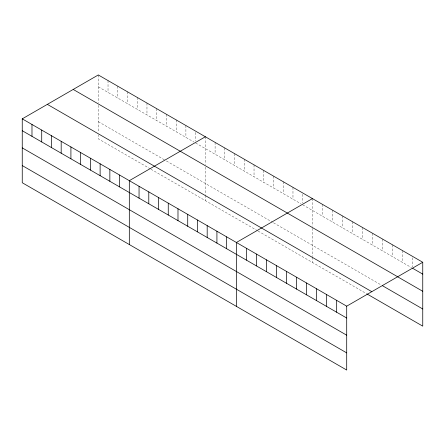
<?xml version="1.0" encoding="UTF-8"?>
<svg xmlns="http://www.w3.org/2000/svg" width="445" height="445" viewBox="0 0 445 445"><rect width="100%" height="100%" fill="white"/><g stroke="black" fill="none" stroke-linecap="round" stroke-linejoin="round"><path stroke-width="0.33" stroke-dasharray="2.23 1.67" d="M98.295 74.949L98.295 102.65M98.295 86.808L193.914 142.011M195.633 143.001L300.987 203.827M302.7 204.817L411.542 267.656M98.295 121.657L165.29 160.334M166.43 160.995L272.357 222.15M273.503 222.812L380.864 284.8M150.399 168.911L98.295 138.829L98.295 134.863M150.972 169.239L257.471 230.721M258.044 231.055L366.118 293.45M412.721 257.794L412.721 267.017M402.692 250.685L402.692 262.544M392.662 244.9L392.662 256.759M382.633 239.11L382.633 250.969M372.61 233.319L372.61 245.178M362.58 227.529L362.58 239.388M352.551 221.738L352.551 233.597M342.522 215.947L342.522 227.807M332.493 210.157L332.493 222.016M322.464 204.366L322.464 216.226M312.434 198.581L312.434 226.283M312.434 228.285L312.434 256.515M312.434 257.177L312.434 262.461M302.7 194.276L302.7 202.842M292.971 187.339L292.971 199.199M283.237 181.721L283.237 193.581M273.503 176.098L273.503 187.957M263.768 170.48L263.768 182.339M254.034 164.861L254.034 176.721M244.299 159.243L244.299 171.103M234.565 153.62L234.565 165.479M224.836 148.001L224.836 159.861M215.102 142.383L215.102 154.243M205.368 136.765L205.368 164.466M205.368 167.148L205.368 194.699M205.368 195.361L205.368 200.645M195.633 132.46L195.633 141.026M185.899 125.523L185.899 137.383M176.164 119.905L176.164 131.764M166.43 114.282L166.43 126.141M156.701 108.663L156.701 120.523M146.967 103.045L146.967 114.905M137.232 97.427L137.232 109.286M127.498 91.803L127.498 103.663M117.764 86.185L117.764 98.045M108.029 80.567L108.029 92.427M98.295 105.332L98.295 132.226"/><path stroke-width="0.67" d="M22.25 118.854L346.705 306.171L346.705 370.051L22.25 182.734L22.25 118.854L98.295 74.949L422.75 262.266L422.75 326.146L366.708 293.795M205.368 136.765L129.317 180.67L129.317 244.55M312.434 198.581L236.39 242.486L236.39 306.366M346.705 306.171L422.75 262.266M412.721 268.335L422.75 274.126M73.203 89.434L397.652 276.757M397.385 276.651L422.75 291.291M382.633 285.824L422.75 308.98M47.348 104.364L371.798 291.686M22.25 130.713L346.705 318.03M22.25 147.879L346.705 335.202M22.25 165.568L346.705 352.885M336.676 300.386L336.676 312.24M326.647 294.596L326.647 306.455M316.618 288.805L316.618 300.664M306.588 283.014L306.588 294.874M296.559 277.224L296.559 289.083M286.53 271.433L286.53 283.293M276.501 265.643L276.501 277.502M266.472 259.852L266.472 271.711M256.448 254.062L256.448 265.921M246.419 248.277L246.419 260.136M226.655 236.862L226.655 248.722M216.921 231.244L216.921 243.104M207.186 225.626L207.186 237.485M197.452 220.008L197.452 231.867M187.723 214.384L187.723 226.244M177.989 208.766L177.989 220.625M168.255 203.148L168.255 215.007M158.52 197.53L158.52 209.384M148.786 191.906L148.786 203.766M139.051 186.288L139.051 198.147M119.588 175.046L119.588 186.906M109.854 169.428L109.854 181.287M100.119 163.81L100.119 175.669M90.385 158.192L90.385 170.051M80.651 152.568L80.651 164.428M70.916 146.95L70.916 158.809M61.182 141.332L61.182 153.191M51.453 135.714L51.453 147.573M41.719 130.09L41.719 141.949M31.984 124.472L31.984 136.331"/></g></svg>
